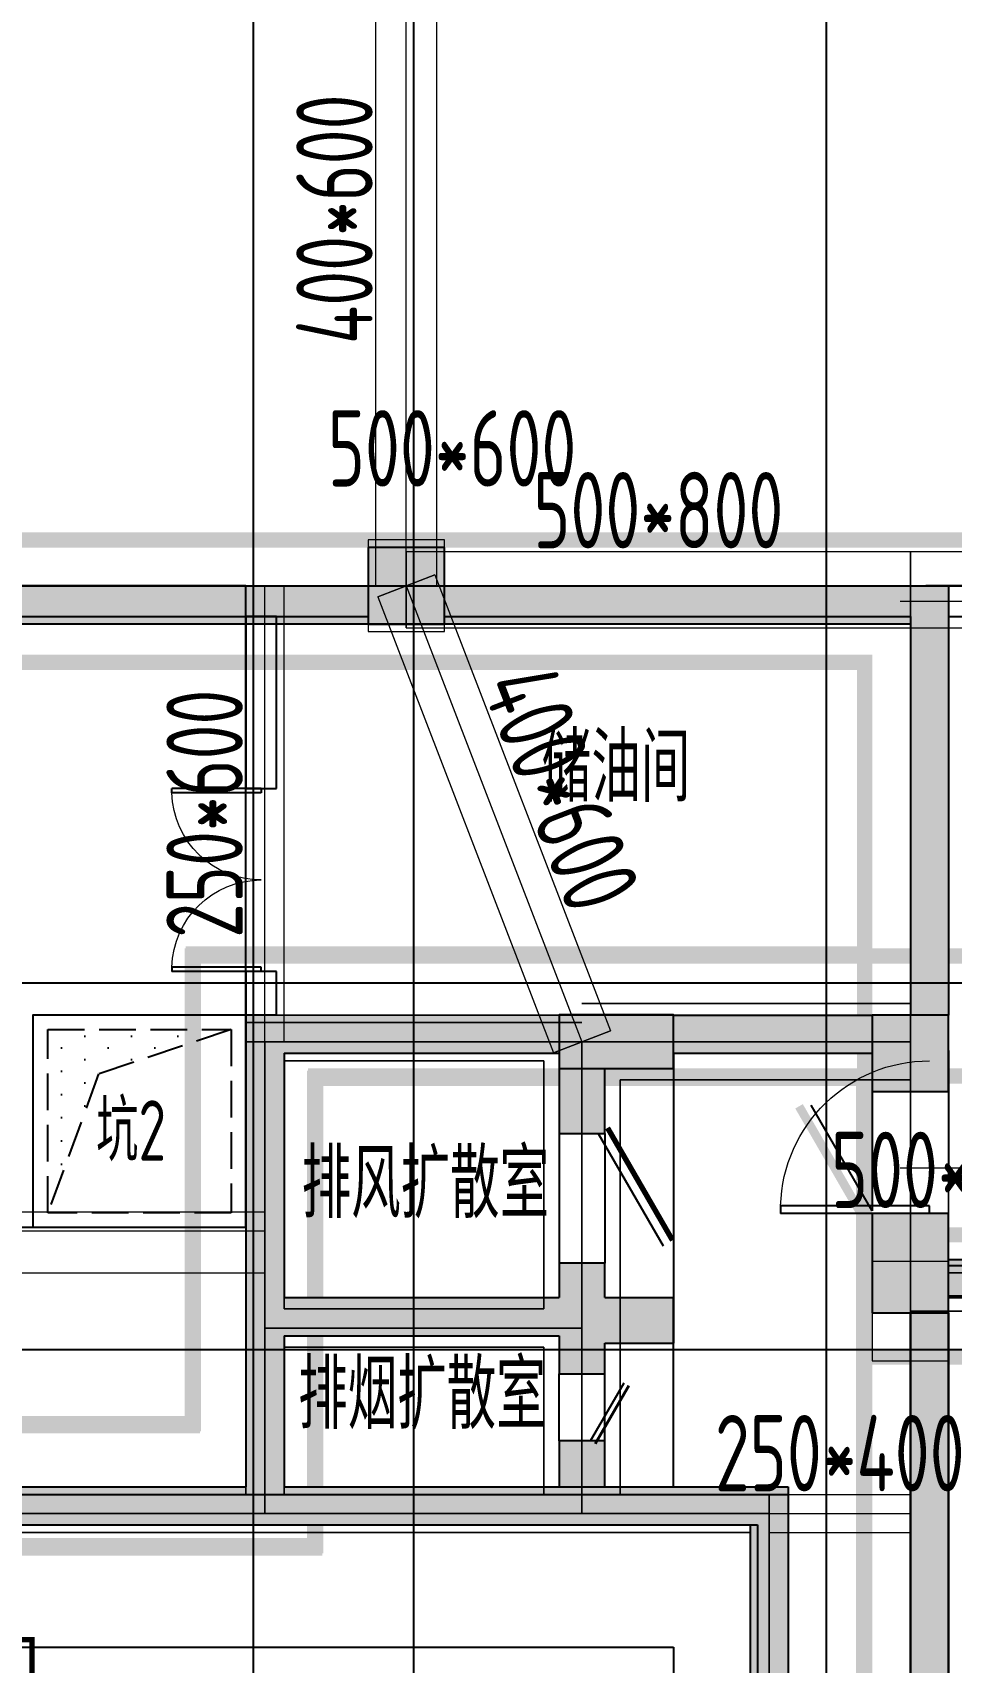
# Model space of a CAD drawing. Extents: x 369444 to 684549, y -549309 to 575337.
# Drawn here: x 504279 to 510292, y 399707 to 410380 of the extents above; entities that cross this region are included whole.
import ezdxf

# ---------------------------------------------------------------- set-up
doc = ezdxf.new("R2010")
doc.units = 0
doc.header["$LTSCALE"] = 1000
doc.header["$MEASUREMENT"] = 0
for name, pattern in [('__DASH', [0.35, 0.25, -0.1]), ('DASH', [0.35, 0.25, -0.1]), ('DOTE', [2.42, 2, -0.2, 0.02, -0.2])]:
    doc.linetypes.add(name, pattern=pattern)
for name, color, linetype, lineweight, true_color in [('-1-0-1', 7, 'Continuous', 0, 0xc0c0c0), ('-1-1-2', 7, 'Continuous', 0, 0xc0c0c0), ('-2-0-1', 1, 'Continuous', 0, 0xff0000), ('-2-1-2', 9, 'Continuous', 0, 0x808080), ('1-6-1', 7, 'Continuous', 0, 0x55ff55), ('1-6-2', 7, 'Continuous', 0, 0x55ff55), ('11-6-1', 2, 'Continuous', 0, 0xffff00), ('11-6-2', 2, 'Continuous', 0, 0xffff00), ('11-6-5', 2, 'Continuous', 0, 0xffff00), ('12-6-1', 4, 'Continuous', 0, 0x00ffff), ('12-6-2', 4, 'Continuous', 0, 0x00ffff), ('12-6-5', 4, 'Continuous', 0, 0x00ffff)]:
    doc.layers.add(name, color=color, linetype=linetype, lineweight=lineweight, true_color=true_color)
for name, color, linetype in [('A-WALL-HATCH', 8, 'Continuous'), ('AIRD-PLUM', 122, 'Continuous'), ('COLUMN', 9, 'Continuous'), ('DOTE', 1, 'Continuous'), ('PUB_HATCH', 8, 'Continuous'), ('WALL', 9, 'Continuous'), ('WINDOW', 4, 'Continuous'), ('作业图', 7, 'Continuous'), ('文字', 2, 'Continuous'), ('防火分区线', 7, 'Continuous')]:
    doc.layers.add(name, color=color, linetype=linetype)
doc.layers.add('DOTE2', color=122, linetype='DOTE', lineweight=9)
doc.layers.add('S_ConcWall', color=3, linetype='Continuous', lineweight=35)
doc.styles.add('_TCH_DIM', font='SIMPLEX', dxfattribs={"bigfont": 'GBCBIG'})
doc.styles.add('yjkcad', font='yjkeng.shx', dxfattribs={"width": 0.7, "height": 250, "bigfont": 'yjkchn.shx'})
doc.styles.add('说明', font='TSSDENG', dxfattribs={"width": 0.7, "bigfont": 'HZTXT'})

# ---------------------------------------------------------------- blocks, each defined once
blk = doc.blocks.new('$DorLib2D$00000001')
for p, q in [((0.45, 0.975), (0.5, 0.975)), ((0.45, 0), (0.45, 0.975)), ((0.5, 0), (0.5, 0.975)), ((0.5, 0), (0.45, 0))]:
    blk.add_line(p, q)
at = {"lineweight": 13}
blk.add_arc((0.475, 0), 0.975, 91.4693, 180, dxfattribs=at)
blk = doc.blocks.new('_FZH')
blk.add_lwpolyline([(-0.5, -0.5), (0.5, -0.5), (0.5, 0.5), (-0.5, 0.5)], close=True)
at = {"layer": 'PUB_HATCH'}
blk.add_solid([(-0.5, -0.5), (0.5, -0.5), (-0.5, 0.5), (0.5, 0.5)], dxfattribs=at)
blk = doc.blocks.new('$DorLib2D$00000002')
for p, q in [((-0.5, 0), (-0.5, 0.4875)), ((-0.475, 0.4875), (-0.5, 0.4875)), ((-0.475, 0), (-0.475, 0.4875)), ((0.475, 0), (0.475, 0.4875)), ((0.475, 0.4875), (0.5, 0.4875)), ((0.5, 0), (0.5, 0.4875)), ((-0.5, 0), (-0.475, 0)), ((0.5, 0), (0.475, 0))]:
    blk.add_line(p, q)
at = {"lineweight": 13}
for centre, start, end in [((-0.4875, 0), 0, 88.53072), ((0.4875, 0), 91.46928, 180)]:
    blk.add_arc(centre, 0.4875, start, end, dxfattribs=at)
blk = doc.blocks.new('$DorLib2D$00000192')
at = {"color": 0}
blk.add_line((-0.5, 0.125), (0.366, 0.625), dxfattribs=at)
at = {"color": 0, "const_width": 0.0417}
blk.add_lwpolyline([(-0.542, 0.197), (0.324, 0.697)], dxfattribs=at)
blk = doc.blocks.new('JSK1000')
at = {"layer": 'AIRD-PLUM'}
h = blk.add_hatch(dxfattribs=at)
h.set_pattern_fill('DOTS', color=8, scale=80, style=0)
h.set_pattern_definition([(0, (-20, -20), (63.5, 127), [0, -127])])
h.paths.add_polyline_path([(80, 1080), (80, 80), (321, 803.3), (1080, 1080)])
at = {"layer": 'AIRD-PLUM', "ltscale": 0.25}
blk.add_lwpolyline([(0, 0), (1160, 0), (1160, 1160), (0, 1160)], close=True, dxfattribs=at)
at = {"layer": 'AIRD-PLUM', "color": 8, "linetype": 'DASH', "ltscale": 0.8}
blk.add_lwpolyline([(80, 80), (1080, 80), (1080, 1080), (80, 1080)], close=True, dxfattribs=at)
blk.add_lwpolyline([(80, 80), (321, 803.3), (1080, 1080)], dxfattribs=at)
blk = doc.blocks.new('A$C344F088D')
at = {"layer": 'S_ConcWall', "color": 0, "lineweight": 35, "ltscale": 1, "const_width": 35}
blk.add_lwpolyline([(5000, 0), (5000, -1700), (5250, -1700), (5250, -50), (5900, -50), (5900, 200), (5250, 200), (5250, 3050), (5250, 3050), (5250, 3050), (5250, 3050), (-3550, 3050), (-3550, 200), (-3601, 200), (-3601, 0), (-3601, -50), (-2950, -50), (-2950, -1700), (-2700, -1700), (-2700, 200), (-3300, 200), (-3300, 2800)], dxfattribs=at)

msp = doc.modelspace()

# ---------------------------------------------------------------- hatches: boundary and pattern name
at = {"layer": 'A-WALL-HATCH'}
for points in [[(506974.7, 406506.8), (506974.7, 407006.8), (506474.7, 407006.8), (506474.7, 406506.8)], [(508474.6, 403596.5), (508474.6, 403946.4), (507724.6, 403946.4), (507724.6, 403596.5)], [(510274.6, 403446.4), (510274.6, 403946.4), (509774.6, 403946.4), (509774.6, 403446.4)], [(510274.6, 401996), (510274.6, 402646.4), (509774.6, 402646.4), (509774.6, 401996)]]:
    msp.add_hatch(color=256, dxfattribs=at).paths.add_polyline_path(points)
at = {"layer": 'PUB_HATCH'}
for points in [[(497124.6, 406590.7), (497274.6, 406507), (510024.6, 406507), (510274.6, 406757), (497124.6, 406757)], [(510024.6, 403946.4), (510274.6, 403946.4), (510274.6, 406757), (510024.6, 406507)], [(505924.6, 403696.5), (505674.6, 403946.5), (505674.6, 401946.5), (505874.6, 401966.5), (505924.6, 402096.5)], [(507724.6, 403696.4), (507724.6, 403946.4), (505674.6, 403946.5), (505924.6, 403696.5)], [(509774.6, 403696.4), (509774.6, 403946.4), (508474.6, 403946.4), (508474.6, 403696.4)], [(508024.6, 403596.5), (507724.6, 403596.5), (507724.6, 403171.5), (508024.6, 403171.5)], [(508024.6, 402096.5), (508024.6, 402321.5), (507724.6, 402321.5), (507724.6, 402096.5), (507874.6, 401959)], [(510274.6, 402346), (510274.6, 402096), (514524.6, 402096), (514274.6, 402346)], [(505874.6, 401966.5), (505924.6, 401846.5), (507724.6, 401846.5), (507874.6, 401959), (507724.6, 402096.5), (505924.6, 402096.5)], [(507874.6, 401959), (508024.6, 401796.5), (508474.6, 401796.5), (508474.6, 402096.5), (508024.6, 402096.5)], [(505874.6, 401966.5), (505674.6, 401946.5), (505674.6, 400857), (505824.6, 400807), (505924.6, 400857), (505924.6, 401846.5)], [(507724.6, 401846.5), (507724.6, 401597), (508024.6, 401597), (508024.6, 401796.5), (507874.6, 401959)], [(510274.6, 401996), (510024.6, 401996), (510024.6, 397807), (510274.6, 398057)], [(508024.6, 400857), (508024.6, 401157), (507724.6, 401157), (507724.6, 400857)], [(499924.6, 400856.9), (500174.6, 400606.9), (505924.6, 400607), (505824.6, 400807), (505674.6, 400857)], [(505824.6, 400807), (505924.6, 400607), (508974.6, 400607), (509224.6, 400857), (505924.6, 400857)], [(509224.6, 400857), (508974.6, 400607), (508974.6, 396757), (509224.6, 397007)]]:
    msp.add_hatch(color=256, dxfattribs=at).paths.add_polyline_path(points)

# ---------------------------------------------------------------- linework, layer by layer
at = {"layer": '-1-0-1', "color": 0}
for p in [(505799.4, 406757.1, -3600), (506724.3, 406757.1, -3600), (510024.4, 406757.1, -3600), (505799.4, 403771.4, -3600), (507874.4, 403771.4, -3600), (510024.4, 403771.4, -3600), (505799.4, 402532, -3600), (510024.4, 402007.1, -3600), (505799.4, 401896.4, -3600), (507874.4, 401896.4, -3600), (505799.4, 400682, -3600), (507874.4, 400682, -3600), (509099.4, 400682, -3600), (510024.4, 400682, -3600)]:
    msp.add_point(p, dxfattribs=at)
at = {"layer": '-1-1-2', "color": 0}
for p, q in [((505799.4, 406757.1, -3600), (505799.4, 406757.1)), ((506724.3, 406757.1, -3600), (506724.3, 406757.1)), ((510024.4, 406757.1, -3600), (510024.4, 406757.1)), ((505799.4, 403771.4, -3600), (505799.4, 403771.4)), ((507874.4, 403771.4, -3600), (507874.4, 403771.4)), ((510024.4, 403771.4, -3600), (510024.4, 403771.4)), ((505799.4, 402532, -3600), (505799.4, 402532)), ((510024.4, 402007.1, -3600), (510024.4, 402007.1)), ((505799.4, 401896.4, -3600), (505799.4, 401896.4)), ((507874.4, 401896.4, -3600), (507874.4, 401896.4)), ((505799.4, 400682, -3600), (505799.4, 400682)), ((507874.4, 400682, -3600), (507874.4, 400682)), ((509099.4, 400682, -3600), (509099.4, 400682)), ((510024.4, 400682, -3600), (510024.4, 400682))]:
    msp.add_line(p, q, dxfattribs=at)
at = {"layer": '-2-0-1', "color": 0}
for p, q in [((506724.3, 406757.1, -3600), (506724.3, 411557.1, -3600)), ((498574.3, 406757.1, -3600), (505799.4, 406757.1, -3600)), ((505799.4, 403771.4, -3600), (505799.4, 406757.1, -3600)), ((505799.4, 406757.1, -3600), (506724.3, 406757.1, -3600)), ((506724.3, 406757.1, -3600), (507874.4, 403771.4, -3600)), ((506724.3, 406757.1, -3600), (510024.4, 406757.1, -3600)), ((510024.4, 403771.4, -3600), (510024.4, 406757.1, -3600)), ((510024.4, 406757.1, -3600), (514524.3, 406757.1, -3600)), ((505799.4, 402532, -3600), (505799.4, 403771.4, -3600)), ((505799.4, 403771.4, -3600), (507874.4, 403771.4, -3600)), ((507874.4, 401896.4, -3600), (507874.4, 403771.4, -3600)), ((507874.4, 403771.4, -3600), (510024.4, 403771.4, -3600)), ((510024.4, 402007.1, -3600), (510024.4, 403771.4, -3600)), ((499499.4, 402532, -3600), (505799.4, 402532, -3600)), ((505799.4, 401896.4, -3600), (505799.4, 402532, -3600)), ((510024.4, 400682, -3600), (510024.4, 402007.1, -3600)), ((510024.4, 402007.1, -3600), (514524.3, 402007.1, -3600)), ((505799.4, 401896.4, -3600), (507874.4, 401896.4, -3600)), ((505799.4, 400682, -3600), (505799.4, 401896.4, -3600)), ((507874.4, 400682, -3600), (507874.4, 401896.4, -3600)), ((504124.3, 400682, -3600), (505799.4, 400682, -3600)), ((505799.4, 400682, -3600), (507874.4, 400682, -3600)), ((507874.4, 400682, -3600), (509099.4, 400682, -3600)), ((509099.4, 397931.9, -3600), (509099.4, 400682, -3600)), ((509099.4, 400682, -3600), (510024.4, 400682, -3600)), ((510024.4, 397931.9, -3600), (510024.4, 400682, -3600))]:
    msp.add_line(p, q, dxfattribs=at)
at = {"layer": '-2-1-2', "color": 0}
for p, q in [((506724.3, 406757.1), (506724.3, 411557.1)), ((498574.3, 406757.1), (505799.4, 406757.1)), ((505799.4, 403771.4), (505799.4, 406757.1)), ((505799.4, 406757.1), (506724.3, 406757.1)), ((506724.3, 406757.1), (507874.4, 403771.4)), ((506724.3, 406757.1), (510024.4, 406757.1)), ((510024.4, 403771.4), (510024.4, 406757.1)), ((510024.4, 406757.1), (514524.3, 406757.1)), ((505799.4, 402532), (505799.4, 403771.4)), ((505799.4, 403771.4), (507874.4, 403771.4)), ((507874.4, 401896.4), (507874.4, 403771.4)), ((507874.4, 403771.4), (510024.4, 403771.4)), ((510024.4, 402007.1), (510024.4, 403771.4)), ((499499.4, 402532), (505799.4, 402532)), ((505799.4, 401896.4), (505799.4, 402532)), ((510024.4, 400682), (510024.4, 402007.1)), ((510024.4, 402007.1), (514524.3, 402007.1)), ((505799.4, 401896.4), (507874.4, 401896.4)), ((505799.4, 400682), (505799.4, 401896.4)), ((507874.4, 400682), (507874.4, 401896.4)), ((504124.3, 400682), (505799.4, 400682)), ((505799.4, 400682), (507874.4, 400682)), ((507874.4, 400682), (509099.4, 400682)), ((509099.4, 397931.9), (509099.4, 400682)), ((509099.4, 400682), (510024.4, 400682)), ((510024.4, 397931.9), (510024.4, 400682))]:
    msp.add_line(p, q, dxfattribs=at)
at = {"layer": '1-6-1', "color": 0}
for p, q in [((505799.4, 406757.1, -8700), (498824.3, 406757.1, -8700)), ((498824.3, 406757.1, -5100), (505799.4, 406757.1, -5100)), ((505799.4, 406757.1, -8700), (505799.4, 406757.1, -5100)), ((506724.3, 406757.1, -8700), (505799.4, 406757.1, -8700)), ((505799.4, 406757.1, -5100), (506724.3, 406757.1, -5100)), ((505799.4, 406757.1, -5100), (505799.4, 406757.1, -8700)), ((506724.3, 406757.1, -5100), (506724.3, 406757.1, -8700)), ((506724.3, 406757.1, -8700), (506724.3, 406757.1, -5100)), ((510274.4, 406757.1, -8700), (506724.3, 406757.1, -8700)), ((506724.3, 406757.1, -5100), (510274.4, 406757.1, -5100)), ((510274.4, 406757.1), (510274.4, 403771.4)), ((510274.4, 406757.1, -3600), (510274.4, 406757.1)), ((510274.4, 403771.4, -3600), (510274.4, 406757.1, -3600)), ((510274.4, 406757.1, -5100), (510274.4, 406757.1, -8700)), ((505799.4, 406507.1, -5100), (498574.3, 406507.1, -5100)), ((498574.3, 406507.1, -8700), (505799.4, 406507.1, -8700)), ((505799.4, 406507.1, -5100), (505799.4, 406507.1, -8700)), ((506724.3, 406507.1, -5100), (505799.4, 406507.1, -5100)), ((505799.4, 406507.1, -8700), (506724.3, 406507.1, -8700)), ((505799.4, 406507.1, -8700), (505799.4, 406507.1, -5100)), ((506724.3, 406507.1, -8700), (506724.3, 406507.1, -5100)), ((506724.3, 406507.1, -5100), (506724.3, 406507.1, -8700)), ((510024.4, 406507.1, -5100), (506724.3, 406507.1, -5100)), ((506724.3, 406507.1, -8700), (510024.4, 406507.1, -8700)), ((510024.4, 406507.1, -3600), (510024.4, 404021.4, -3600)), ((510024.4, 406507.1), (510024.4, 406507.1, -3600)), ((510024.4, 404021.4), (510024.4, 406507.1)), ((510024.4, 406507.1, -8700), (510024.4, 406507.1, -5100)), ((507874.4, 404021.4, -3600), (507874.4, 404021.4)), ((510024.4, 404021.4, -3600), (507874.4, 404021.4, -3600)), ((507874.4, 404021.4), (510024.4, 404021.4)), ((510024.4, 404021.4), (510024.4, 404021.4, -3600)), ((510024.4, 404021.4, -3600), (510024.4, 404021.4)), ((505674.4, 403896.4, -3600), (505674.4, 402532, -3600)), ((505674.4, 403896.4), (505674.4, 403896.4, -3600)), ((505674.4, 402532), (505674.4, 403896.4)), ((505674.4, 403896.4, -3600), (505674.4, 403896.4)), ((507874.4, 403896.4, -3600), (505674.4, 403896.4, -3600)), ((505674.4, 403896.4), (507874.4, 403896.4)), ((507874.4, 403896.4), (507874.4, 403896.4, -3600)), ((510274.4, 403771.4), (510274.4, 403771.4, -3600)), ((510274.4, 403771.4), (510274.4, 402257.1)), ((510274.4, 403771.4, -3600), (510274.4, 403771.4)), ((510274.4, 402257.1, -3600), (510274.4, 403771.4, -3600)), ((505924.4, 403646.4), (505924.4, 402532)), ((505924.4, 403646.4, -3600), (505924.4, 403646.4)), ((505924.4, 402532, -3600), (505924.4, 403646.4, -3600)), ((505924.4, 403646.4), (505924.4, 403646.4, -3600)), ((507624.4, 403646.4), (505924.4, 403646.4)), ((505924.4, 403646.4, -3600), (507624.4, 403646.4, -3600)), ((507624.4, 403646.4, -3600), (507624.4, 402021.4, -3600)), ((507624.4, 403646.4), (507624.4, 403646.4, -3600)), ((507624.4, 402021.4), (507624.4, 403646.4)), ((507624.4, 403646.4, -3600), (507624.4, 403646.4)), ((508124.4, 403521.4), (508124.4, 401896.4)), ((508124.4, 403521.4, -3600), (508124.4, 403521.4)), ((508124.4, 401896.4, -3600), (508124.4, 403521.4, -3600)), ((508124.4, 403521.4), (508124.4, 403521.4, -3600)), ((510024.4, 403521.4), (508124.4, 403521.4)), ((508124.4, 403521.4, -3600), (510024.4, 403521.4, -3600)), ((510024.4, 403521.4, -3600), (510024.4, 403521.4)), ((510024.4, 403521.4, -3600), (510024.4, 402007.1, -3600)), ((510024.4, 403521.4), (510024.4, 403521.4, -3600)), ((510024.4, 402007.1), (510024.4, 403521.4)), ((505674.4, 402532, -3600), (505674.4, 402532)), ((505674.4, 402532, -3600), (505674.4, 401896.4, -3600)), ((505674.4, 402532), (505674.4, 402532, -3600)), ((505674.4, 401896.4), (505674.4, 402532)), ((505924.4, 402532), (505924.4, 402532, -3600)), ((505924.4, 402532), (505924.4, 402021.4)), ((505924.4, 402532, -3600), (505924.4, 402532)), ((505924.4, 402021.4, -3600), (505924.4, 402532, -3600)), ((510274.4, 402257.1), (510274.4, 402257.1, -3600)), ((510274.4, 402257.1, -3600), (510274.4, 402257.1)), ((514274.3, 402257.1, -3600), (510274.4, 402257.1, -3600)), ((510274.4, 402257.1), (514274.3, 402257.1)), ((505924.4, 402021.4, -3600), (505924.4, 402021.4)), ((507624.4, 402021.4, -3600), (505924.4, 402021.4, -3600)), ((505924.4, 402021.4), (507624.4, 402021.4)), ((505924.4, 402021.4), (505924.4, 402021.4, -3600)), ((507624.4, 402021.4), (507624.4, 402021.4, -3600)), ((507624.4, 402021.4, -3600), (507624.4, 402021.4)), ((510024.4, 402007.1, -3600), (510024.4, 400682, -3600)), ((510024.4, 402007.1), (510024.4, 402007.1, -3600)), ((510024.4, 400682), (510024.4, 402007.1)), ((510024.4, 402007.1, -3600), (510024.4, 402007.1)), ((510274.4, 402007.1), (510274.4, 400682)), ((510274.4, 402007.1, -3600), (510274.4, 402007.1)), ((510274.4, 400682, -3600), (510274.4, 402007.1, -3600)), ((510274.4, 402007.1), (510274.4, 402007.1, -3600)), ((514524.3, 402007.1), (510274.4, 402007.1)), ((510274.4, 402007.1, -3600), (514524.3, 402007.1, -3600)), ((505674.4, 401896.4, -3600), (505674.4, 401896.4)), ((505674.4, 401896.4, -3600), (505674.4, 400807, -3600)), ((505674.4, 401896.4), (505674.4, 401896.4, -3600)), ((505674.4, 400807), (505674.4, 401896.4)), ((508124.4, 401896.4), (508124.4, 401896.4, -3600)), ((508124.4, 401896.4), (508124.4, 400807)), ((508124.4, 401896.4, -3600), (508124.4, 401896.4)), ((508124.4, 400807, -3600), (508124.4, 401896.4, -3600)), ((505924.4, 401771.4), (505924.4, 401771.4, -3600)), ((507624.4, 401771.4), (505924.4, 401771.4)), ((505924.4, 401771.4, -3600), (507624.4, 401771.4, -3600)), ((505924.4, 401771.4), (505924.4, 400807)), ((505924.4, 401771.4, -3600), (505924.4, 401771.4)), ((505924.4, 400807, -3600), (505924.4, 401771.4, -3600)), ((507624.4, 401771.4, -3600), (507624.4, 401771.4)), ((507624.4, 401771.4, -3600), (507624.4, 400807, -3600)), ((507624.4, 401771.4), (507624.4, 401771.4, -3600)), ((507624.4, 400807), (507624.4, 401771.4)), ((505674.4, 400807, -3600), (504124.3, 400807, -3600)), ((504124.3, 400807), (505674.4, 400807)), ((505674.4, 400807, -3600), (505674.4, 400807)), ((505674.4, 400807), (505674.4, 400807, -3600)), ((505924.4, 400807), (505924.4, 400807, -3600)), ((505924.4, 400807, -3600), (505924.4, 400807)), ((507624.4, 400807, -3600), (505924.4, 400807, -3600)), ((505924.4, 400807), (507624.4, 400807)), ((507624.4, 400807, -3600), (507624.4, 400807)), ((507624.4, 400807), (507624.4, 400807, -3600)), ((508124.4, 400807), (508124.4, 400807, -3600)), ((508124.4, 400807, -3600), (508124.4, 400807)), ((509224.4, 400807, -3600), (508124.4, 400807, -3600)), ((508124.4, 400807), (509224.4, 400807)), ((509224.4, 400807), (509224.4, 397931.9)), ((509224.4, 400807, -3600), (509224.4, 400807)), ((509224.4, 397931.9, -3600), (509224.4, 400807, -3600)), ((509224.4, 400807), (509224.4, 400807, -3600)), ((510024.4, 400682, -3600), (510024.4, 397806.9, -3600)), ((510024.4, 400682), (510024.4, 400682, -3600)), ((510024.4, 397806.9), (510024.4, 400682)), ((510024.4, 400682, -3600), (510024.4, 400682)), ((510274.4, 400682), (510274.4, 398056.9)), ((510274.4, 400682, -3600), (510274.4, 400682)), ((510274.4, 398056.9, -3600), (510274.4, 400682, -3600)), ((510274.4, 400682), (510274.4, 400682, -3600)), ((505799.4, 400557), (504124.3, 400557)), ((504124.3, 400557, -3600), (505799.4, 400557, -3600)), ((505799.4, 400557), (505799.4, 400557, -3600)), ((507874.4, 400557), (505799.4, 400557)), ((505799.4, 400557, -3600), (507874.4, 400557, -3600)), ((505799.4, 400557, -3600), (505799.4, 400557)), ((507874.4, 400557), (507874.4, 400557, -3600)), ((508974.4, 400557), (507874.4, 400557)), ((507874.4, 400557, -3600), (508974.4, 400557, -3600)), ((507874.4, 400557, -3600), (507874.4, 400557)), ((508974.4, 400557, -3600), (508974.4, 397931.9, -3600)), ((508974.4, 400557), (508974.4, 400557, -3600)), ((508974.4, 397931.9), (508974.4, 400557)), ((508974.4, 400557, -3600), (508974.4, 400557))]:
    msp.add_line(p, q, dxfattribs=at)
at = {"layer": '1-6-2', "color": 0}
for p, q in [((505799.4, 406757.1, -5100), (498574.3, 406757.1, -5100)), ((498574.3, 406757.1, -8700), (505799.4, 406757.1, -8700)), ((505799.4, 406757.1, -5100), (505799.4, 406757.1, -8700)), ((506724.3, 406757.1, -5100), (505799.4, 406757.1, -5100)), ((505799.4, 406757.1, -8700), (506724.3, 406757.1, -8700)), ((505799.4, 406757.1, -8700), (505799.4, 406757.1, -5100)), ((506724.3, 406757.1, -8700), (506724.3, 406757.1, -5100)), ((506724.3, 406757.1, -5100), (506724.3, 406757.1, -8700)), ((510024.4, 406757.1, -5100), (506724.3, 406757.1, -5100)), ((506724.3, 406757.1, -8700), (510024.4, 406757.1, -8700)), ((510024.4, 406757.1), (510024.4, 403771.4)), ((510024.4, 406757.1, -3600), (510024.4, 406757.1)), ((510024.4, 403771.4, -3600), (510024.4, 406757.1, -3600)), ((510024.4, 406757.1, -8700), (510024.4, 406757.1, -5100)), ((505799.4, 403771.4), (505799.4, 402532)), ((505799.4, 403771.4, -3600), (505799.4, 403771.4)), ((505799.4, 402532, -3600), (505799.4, 403771.4, -3600)), ((505799.4, 403771.4), (505799.4, 403771.4, -3600)), ((507874.4, 403771.4), (505799.4, 403771.4)), ((505799.4, 403771.4, -3600), (507874.4, 403771.4, -3600)), ((507874.4, 403771.4), (507874.4, 401896.4)), ((507874.4, 403771.4, -3600), (507874.4, 403771.4)), ((507874.4, 401896.4, -3600), (507874.4, 403771.4, -3600)), ((507874.4, 403771.4, -3600), (507874.4, 403771.4)), ((507874.4, 403771.4), (507874.4, 403771.4, -3600)), ((510024.4, 403771.4), (507874.4, 403771.4)), ((507874.4, 403771.4, -3600), (510024.4, 403771.4, -3600)), ((510024.4, 403771.4, -3600), (510024.4, 403771.4)), ((510024.4, 403771.4), (510024.4, 403771.4, -3600)), ((510024.4, 403771.4), (510024.4, 402007.1)), ((510024.4, 403771.4, -3600), (510024.4, 403771.4)), ((510024.4, 402007.1, -3600), (510024.4, 403771.4, -3600)), ((505799.4, 402532), (505799.4, 402532, -3600)), ((505799.4, 402532), (505799.4, 401896.4)), ((505799.4, 402532, -3600), (505799.4, 402532)), ((505799.4, 401896.4, -3600), (505799.4, 402532, -3600)), ((510024.4, 402007.1), (510024.4, 400682)), ((510024.4, 402007.1, -3600), (510024.4, 402007.1)), ((510024.4, 400682, -3600), (510024.4, 402007.1, -3600)), ((510024.4, 402007.1), (510024.4, 402007.1, -3600)), ((510024.4, 402007.1), (510024.4, 402007.1, -3600)), ((514524.3, 402007.1), (510024.4, 402007.1)), ((510024.4, 402007.1, -3600), (514524.3, 402007.1, -3600)), ((505799.4, 401896.4), (505799.4, 401896.4, -3600)), ((507874.4, 401896.4), (505799.4, 401896.4)), ((505799.4, 401896.4, -3600), (507874.4, 401896.4, -3600)), ((505799.4, 401896.4), (505799.4, 401896.4, -3600)), ((505799.4, 401896.4), (505799.4, 400682)), ((505799.4, 401896.4, -3600), (505799.4, 401896.4)), ((505799.4, 400682, -3600), (505799.4, 401896.4, -3600)), ((507874.4, 401896.4, -3600), (507874.4, 401896.4)), ((507874.4, 401896.4), (507874.4, 401896.4, -3600)), ((507874.4, 401896.4), (507874.4, 400682)), ((507874.4, 401896.4, -3600), (507874.4, 401896.4)), ((507874.4, 400682, -3600), (507874.4, 401896.4, -3600)), ((505799.4, 400682), (504124.3, 400682)), ((504124.3, 400682, -3600), (505799.4, 400682, -3600)), ((505799.4, 400682), (505799.4, 400682, -3600)), ((505799.4, 400682), (505799.4, 400682, -3600)), ((507874.4, 400682), (505799.4, 400682)), ((505799.4, 400682, -3600), (507874.4, 400682, -3600)), ((505799.4, 400682, -3600), (505799.4, 400682)), ((507874.4, 400682), (507874.4, 400682, -3600)), ((507874.4, 400682), (507874.4, 400682, -3600)), ((509099.4, 400682), (507874.4, 400682)), ((507874.4, 400682, -3600), (509099.4, 400682, -3600)), ((507874.4, 400682, -3600), (507874.4, 400682)), ((509099.4, 400682), (509099.4, 397931.9)), ((509099.4, 400682, -3600), (509099.4, 400682)), ((509099.4, 397931.9, -3600), (509099.4, 400682, -3600)), ((509099.4, 400682, -3600), (509099.4, 400682)), ((510024.4, 400682), (510024.4, 397931.9)), ((510024.4, 400682, -3600), (510024.4, 400682)), ((510024.4, 397931.9, -3600), (510024.4, 400682, -3600)), ((510024.4, 400682), (510024.4, 400682, -3600))]:
    msp.add_line(p, q, dxfattribs=at)
at = {"layer": '11-6-1', "color": 0}
for p, q in [((506474.3, 407057.1), (506474.3, 406457.1)), ((506974.3, 407057.1), (506474.3, 407057.1)), ((506474.3, 407057.1, -3600), (506474.3, 406457.1, -3600)), ((506974.3, 407057.1, -3600), (506474.3, 407057.1, -3600)), ((506474.3, 407057.1, -3600), (506474.3, 407057.1)), ((506974.3, 406457.1), (506974.3, 407057.1)), ((506974.3, 406457.1, -3600), (506974.3, 407057.1, -3600)), ((506974.3, 407057.1, -3600), (506974.3, 407057.1)), ((506474.3, 406457.1), (506974.3, 406457.1)), ((506474.3, 406457.1, -3600), (506974.3, 406457.1, -3600)), ((506474.3, 406457.1, -3600), (506474.3, 406457.1)), ((506974.3, 406457.1, -3600), (506974.3, 406457.1)), ((509774.4, 402332.1), (509774.4, 401682.1)), ((510274.4, 402332.1), (509774.4, 402332.1)), ((509774.4, 402332.1, -3600), (509774.4, 401682.1, -3600)), ((510274.4, 402332.1, -3600), (509774.4, 402332.1, -3600)), ((509774.4, 402332.1, -3600), (509774.4, 402332.1)), ((510274.4, 401682.1), (510274.4, 402332.1)), ((510274.4, 401682.1, -3600), (510274.4, 402332.1, -3600)), ((510274.4, 402332.1, -3600), (510274.4, 402332.1)), ((509774.4, 401682.1), (510274.4, 401682.1)), ((509774.4, 401682.1, -3600), (510274.4, 401682.1, -3600)), ((509774.4, 401682.1, -3600), (509774.4, 401682.1)), ((510274.4, 401682.1, -3600), (510274.4, 401682.1))]:
    msp.add_line(p, q, dxfattribs=at)
at = {"layer": '11-6-2', "color": 0}
for p, q in [((506724.3, 406757.1, -3600), (506724.3, 406757.1)), ((510024.4, 402007.1, -3600), (510024.4, 402007.1))]:
    msp.add_line(p, q, dxfattribs=at)
at = {"layer": '12-6-1', "color": 0}
for p, q in [((506524.3, 406757.1, -5100), (506524.3, 411557.1, -5100)), ((506524.3, 406757.1, -5700), (506524.3, 411557.1, -5700)), ((506924.3, 406757.1, -5100), (506924.3, 411557.1, -5100)), ((506924.3, 406757.1, -5700), (506924.3, 411557.1, -5700)), ((506724.3, 406982.1), (506724.3, 406482.1)), ((506724.3, 406982.1, -800), (506724.3, 406982.1)), ((506724.3, 406482.1, -800), (506724.3, 406982.1, -800)), ((506724.3, 406982.1), (510024.4, 406982.1)), ((506724.3, 406982.1, -800), (510024.4, 406982.1, -800)), ((510024.4, 406982.1), (510024.4, 406482.1)), ((510024.4, 406982.1, -800), (510024.4, 406982.1)), ((510024.4, 406482.1, -800), (510024.4, 406982.1, -800)), ((510024.4, 406982.1), (510024.4, 406482.1)), ((510024.4, 406982.1, -800), (510024.4, 406982.1)), ((510024.4, 406482.1, -800), (510024.4, 406982.1, -800)), ((510024.4, 406982.1), (514524.3, 406982.1)), ((510024.4, 406982.1, -800), (514524.3, 406982.1, -800)), ((505674.4, 406757.1), (505924.4, 406757.1)), ((505674.4, 406757.1, -600), (505674.4, 406757.1)), ((505924.4, 406757.1, -600), (505674.4, 406757.1, -600)), ((505674.4, 403771.4), (505674.4, 406757.1)), ((505674.4, 403771.4, -600), (505674.4, 406757.1, -600)), ((505924.4, 406757.1), (505924.4, 406757.1, -600)), ((505924.4, 403771.4), (505924.4, 406757.1)), ((505924.4, 403771.4, -600), (505924.4, 406757.1, -600)), ((506524.3, 406757.1, -5100), (506924.3, 406757.1, -5100)), ((506524.3, 406757.1, -5700), (506524.3, 406757.1, -5100)), ((506924.3, 406757.1, -5700), (506524.3, 406757.1, -5700)), ((506911, 406828.9), (506537.7, 406685.2)), ((506537.7, 406685.2, -600), (506911, 406828.9, -600)), ((506911, 406828.9, -600), (506911, 406828.9)), ((506911, 406828.9), (508061, 403843.3)), ((506911, 406828.9, -600), (508061, 403843.3, -600)), ((506924.3, 406757.1, -5100), (506924.3, 406757.1, -5700)), ((506537.7, 406685.2), (506537.7, 406685.2, -600)), ((506537.7, 406685.2), (507687.7, 403699.5)), ((506537.7, 406685.2, -600), (507687.7, 403699.5, -600)), ((506724.3, 406482.1), (506724.3, 406482.1, -800)), ((506724.3, 406482.1), (510024.4, 406482.1)), ((506724.3, 406482.1, -800), (510024.4, 406482.1, -800)), ((510024.4, 406482.1), (510024.4, 406482.1, -800)), ((510024.4, 406482.1), (510024.4, 406482.1, -800)), ((510024.4, 406482.1), (514524.3, 406482.1)), ((510024.4, 406482.1, -800), (514524.3, 406482.1, -800)), ((505674.4, 403771.4), (505924.4, 403771.4)), ((505674.4, 403771.4, -600), (505674.4, 403771.4)), ((505924.4, 403771.4, -600), (505674.4, 403771.4, -600)), ((505924.4, 403771.4), (505924.4, 403771.4, -600)), ((508061, 403843.3), (507687.7, 403699.5)), ((507687.7, 403699.5, -600), (508061, 403843.3, -600)), ((508061, 403843.3, -600), (508061, 403843.3)), ((507687.7, 403699.5), (507687.7, 403699.5, -600)), ((499499.4, 402657), (505799.4, 402657)), ((499499.4, 402657, -600), (505799.4, 402657, -600)), ((505799.4, 402657), (505799.4, 402257)), ((505799.4, 402657, -600), (505799.4, 402657)), ((505799.4, 402257, -600), (505799.4, 402657, -600)), ((499499.4, 402257), (505799.4, 402257)), ((499499.4, 402257, -600), (505799.4, 402257, -600)), ((505799.4, 402257), (505799.4, 402257, -600)), ((509099.4, 400807), (509099.4, 400557)), ((509099.4, 400807, -400), (509099.4, 400807)), ((509099.4, 400557, -400), (509099.4, 400807, -400)), ((509099.4, 400807), (510024.4, 400807)), ((509099.4, 400807, -400), (510024.4, 400807, -400)), ((510024.4, 400807), (510024.4, 400557)), ((510024.4, 400807, -400), (510024.4, 400807)), ((510024.4, 400557, -400), (510024.4, 400807, -400)), ((509099.4, 400557), (509099.4, 400557, -400)), ((509099.4, 400557), (510024.4, 400557)), ((509099.4, 400557, -400), (510024.4, 400557, -400)), ((510024.4, 400557), (510024.4, 400557, -400))]:
    msp.add_line(p, q, dxfattribs=at)
at = {"layer": '12-6-2', "color": 0}
for p, q in [((506724.3, 406757.1, -5100), (506724.3, 411557.1, -5100)), ((505799.4, 403771.4), (505799.4, 406757.1)), ((506724.3, 406757.1), (507874.4, 403771.4)), ((506724.3, 406757.1), (510024.4, 406757.1)), ((510024.4, 406757.1), (514524.3, 406757.1)), ((499499.4, 402532), (505799.4, 402532)), ((509099.4, 400682), (510024.4, 400682))]:
    msp.add_line(p, q, dxfattribs=at)
at = {"layer": 'COLUMN', "color": 8}
for p, q in [((506974.7, 407006.8), (506474.7, 407006.8)), ((506474.7, 407006.8), (506474.7, 406506.8)), ((506974.7, 406506.8), (506974.7, 407006.8)), ((506474.7, 406506.8), (506974.7, 406506.8)), ((508474.6, 403946.4), (507724.6, 403946.4)), ((507724.6, 403946.4), (507724.6, 403596.5)), ((508474.6, 403596.5), (508474.6, 403946.4)), ((510274.6, 403946.4), (509774.6, 403946.4)), ((509774.6, 403946.4), (509774.6, 403446.4)), ((510274.6, 403446.4), (510274.6, 403946.4)), ((507724.6, 403596.5), (508474.6, 403596.5)), ((509774.6, 403446.4), (510274.6, 403446.4)), ((510274.6, 402646.4), (509774.6, 402646.4)), ((509774.6, 402646.4), (509774.6, 401996)), ((510274.6, 401996), (510274.6, 402646.4)), ((509774.6, 401996), (510274.6, 401996))]:
    msp.add_line(p, q, dxfattribs=at)
at = {"layer": 'DOTE', "color": 8}
for p, q in [((505724.5, 59364.2), (505724.5, 476704.8)), ((506774.5, 59364.2), (506774.5, 476704.8)), ((509474.5, 261807), (509474.5, 476704.8))]:
    msp.add_line(p, q, dxfattribs=at)
at = {"layer": 'DOTE', "color": 8, "lineweight": -2}
for p, q in [((377844.4, 406757), (624570.9, 406757)), ((377844.4, 404157), (624570.9, 404157)), ((377844.4, 401757), (624570.9, 401757))]:
    msp.add_line(p, q, dxfattribs=at)
at = {"layer": 'DOTE2', "linetype": 'DOTE', "ltscale": 0.5}
for points in [[(509956.2, 406657), (515587.3, 406657)], [(509956.2, 402946), (515587.3, 402946)]]:
    msp.add_lwpolyline(points, dxfattribs=at)
at = {"layer": 'WALL'}
for p, q in [((497124.6, 406757), (510274.6, 406757)), ((498824.7, 406757), (506474.7, 406757)), ((506974.7, 406757), (510124.5, 406757)), ((512974.5, 406757), (510124.5, 406757)), ((510274.6, 406757), (511774.6, 406757)), ((510274.6, 406757), (510274.6, 403946.4)), ((498824.7, 406557), (506474.7, 406557)), ((505674.6, 406557), (505674.6, 405430.5)), ((505874.6, 406557), (505674.6, 406557)), ((505874.6, 405430.5), (505874.6, 406557)), ((506974.7, 406557), (510024.5, 406557)), ((510024.5, 406557), (510024.5, 403946.4)), ((510274.5, 406557), (510274.5, 403946.4)), ((510274.5, 406557), (512974.5, 406557)), ((510274.6, 406557), (511574.6, 406557)), ((497274.6, 406507), (510024.6, 406507)), ((510024.6, 406507), (510024.6, 403946.4)), ((505674.6, 405430.5), (505874.6, 405430.5)), ((505874.6, 404230.5), (505674.6, 404230.5)), ((505674.6, 404230.5), (505674.6, 403946.5)), ((505874.6, 403946.5), (505874.6, 404230.5)), ((505674.6, 403946.5), (505874.6, 403946.5)), ((505674.6, 403946.5), (505674.6, 401946.5)), ((505674.6, 403946.5), (507724.6, 403946.4)), ((508474.6, 403946.4), (509774.6, 403946.4)), ((505924.6, 403696.5), (505924.6, 402096.5)), ((505924.6, 403696.5), (507724.6, 403696.4)), ((508474.6, 403696.4), (509774.6, 403696.4)), ((507724.6, 403596.5), (507724.6, 403171.5)), ((508024.6, 403171.5), (508024.6, 403596.5)), ((507724.6, 403171.5), (508024.6, 403171.5)), ((508024.6, 402321.5), (507724.6, 402321.5)), ((507724.6, 402321.5), (507724.6, 402096.5)), ((508024.6, 402096.5), (508024.6, 402321.5)), ((510274.6, 402346), (514274.6, 402346)), ((510274.6, 402307), (514274.5, 402307)), ((510274.6, 402257, -11.7), (510274.6, 402257, -11.7)), ((510274.6, 402194.5, -11.7), (510274.6, 402194.5, -11.7)), ((505924.6, 402096.5), (507724.6, 402096.5)), ((508024.6, 402096.5), (508474.6, 402096.5)), ((508474.6, 402096.5), (508474.6, 401796.5)), ((510274.6, 402132, -11.7), (510274.6, 402132, -11.7)), ((510274.6, 402107), (514274.5, 402107)), ((510274.6, 402096), (514524.6, 402096)), ((505674.6, 401946.5), (505674.6, 400857)), ((510024.5, 401996), (510024.5, 399507)), ((510024.6, 397807), (510024.6, 401996)), ((510274.5, 401996), (510274.5, 399607)), ((510274.6, 398057), (510274.6, 401996)), ((505924.6, 401846.5), (507724.6, 401846.5)), ((505924.6, 401846.5), (505924.6, 400857)), ((507724.6, 401846.5), (507724.6, 401597)), ((508024.6, 401597), (508024.6, 401796.5)), ((508024.6, 401796.5), (508474.6, 401796.5)), ((507724.6, 401597), (508024.6, 401597)), ((508024.6, 401157), (507724.6, 401157)), ((507724.6, 401157), (507724.6, 400857)), ((508024.6, 400857), (508024.6, 401157)), ((499924.6, 400856.9), (505674.6, 400857)), ((499974.5, 400807), (509224.4, 400807)), ((505924.6, 400857), (509224.6, 400857)), ((507724.6, 400857), (508024.6, 400857)), ((509224.4, 400807), (509224.4, 396807)), ((509224.6, 400857), (509224.6, 397007)), ((500174.5, 400607), (509024.4, 400607)), ((500174.6, 400606.9), (505924.6, 400607)), ((505924.6, 400607), (508974.6, 400607)), ((508974.6, 400607), (508974.6, 396757)), ((509024.4, 400607), (509024.4, 397007)), ((504124.5, 399807), (508474.4, 399807)), ((508474.4, 399807), (508474.4, 397007))]:
    msp.add_line(p, q, dxfattribs=at)
at = {"layer": 'WINDOW'}
for p, q in [((508474.6, 403696.5, 0), (508474.6, 402096.5, 0)), ((510274.6, 403713), (510274.6, 402886.4, 96.4)), ((509774.6, 403463.4, 96.4), (509774.6, 402663.4, 96.4)), ((508474.6, 400857, 0), (508474.6, 402096.5, 0))]:
    msp.add_line(p, q, dxfattribs=at)
at = {"layer": 'WINDOW', "extrusion": (0, 0, -1)}
msp.add_line((509774.6, 402663.4, 96.4), (509374.6, 403356.3, 96.4), dxfattribs=at)
at = {"layer": 'WINDOW', "color": 0}
for p, q in [((507724.6, 403171.5, 2.3), (507724.6, 402321.5, 2.3)), ((508024.6, 403171.5, 2.3), (508024.6, 402321.5, 2.3)), ((507724.6, 401157, 2.3), (507724.6, 401597, 2.3)), ((508024.6, 401157, 2.3), (508024.6, 401597, 2.3))]:
    msp.add_line(p, q, dxfattribs=at)
at = {"layer": 'WINDOW', "color": 1}
msp.add_lwpolyline([(499724.6, 402557), (505674.6, 402557), (505674.6, 406757), (499724.6, 406757)], close=True, dxfattribs=at)
at = {"layer": 'WINDOW', "extrusion": (0, 0, -1), "const_width": 57.1, "elevation": -96.4}
msp.add_lwpolyline([(-509695.4, 402655.7), (-509295.4, 403348.5)], dxfattribs=at)
at = {"layer": '防火分区线', "color": 2, "linetype": 'DASH', "ltscale": 8, "const_width": 100}
for points in [[(498274.5, 451107), (498274.5, 406256.7), (509724.5, 406256.7), (509724.5, 401706.8), (514774.5, 401706.8), (514774.5, 406256.7), (538424.6, 406257), (538414.6, 449806.7)], [(499074.5, 450307), (499074.5, 407056.7), (510524.5, 407056.7), (510524.5, 402506.8), (513974.5, 402506.8), (513974.5, 407056.7), (537624.4, 407057), (537614.5, 450606.7)]]:
    msp.add_lwpolyline(points, dxfattribs=at)
at = {"layer": '防火分区线', "color": 5, "linetype": 'DASH', "ltscale": 8, "const_width": 100}
for points in [[(491724.5, 400457), (495074.5, 400457), (495074.5, 402321.1), (496814.6, 402321.1), (496814.6, 400471), (506130.6, 400471), (506131, 403546.4), (510525.1, 403546.4), (510524.4, 407056.7), (493124.5, 407056.2), (493124.5, 406664.8), (491824.5, 406664.8)], [(490924.5, 401257), (494274.5, 401257), (494274.5, 403121.1), (497614.6, 403121.1), (497614.6, 401271), (505330.7, 401271), (505331.2, 404346.4), (509724.9, 404346.4), (509724.6, 406256.7), (493924.5, 406256.3), (493924.5, 405864.8), (491024.5, 405864.8)]]:
    msp.add_lwpolyline(points, dxfattribs=at)
at = {"layer": '防火分区线', "linetype": '__DASH', "lineweight": -2, "ltscale": 8, "const_width": 100}
msp.add_lwpolyline([(540074.5, 342107), (540074.5, 389907), (514075.2, 389907), (514067.7, 393907), (515224.4, 393907), (515224.4, 397407.1), (509724.5, 397407.1), (509724.5, 402507), (513974.5, 402507), (513974.5, 407056.9), (600124.5, 407057.8), (600124.5, 399307), (604324.5, 399307), (604324.5, 394307), (608874.5, 394307), (608874.5, 394757), (614874.5, 394757), (614874.5, 390457), (614074.5, 390457), (614074.5, 380657), (607374.5, 380657), (607374.5, 379657), (597124.5, 379657), (597124.5, 352757)], dxfattribs=at)
at = {"layer": '防火分区线', "color": 56, "linetype": 'DASH', "ltscale": 8, "const_width": 100}
for points in [[(490917.6, 401242.9), (494268.2, 401242.9), (494268.2, 403107), (497608.3, 403107), (497608.3, 401256.9), (505324.4, 401256.9), (505324.9, 404332.4), (510518.8, 404332.4), (510518.2, 398207), (516024.4, 398207), (516024.4, 393107), (514869.2, 393107), (514873.7, 390707), (540868.5, 390706.8)], [(491718.9, 400442.9), (495068.2, 400442.9), (495068.2, 402307), (496808.3, 402307), (496808.3, 400456.9), (506124.3, 400456.9), (506124.8, 403532.4), (509718.7, 403532.4), (509718.2, 397407), (515224.4, 397407), (515224.4, 393907), (514067.8, 393907), (514075.1, 389907), (540068.5, 389906.8)]]:
    msp.add_lwpolyline(points, dxfattribs=at)

# ---------------------------------------------------------------- block references
at = {"layer": 'AIRD-PLUM', "xscale": -1.2, "yscale": 1.2, "zscale": 1.2, "rotation": 90}
msp.add_blockref('JSK1000', (505674.6, 403946.5), dxfattribs=at)
at = {"layer": 'COLUMN', "color": 31}
for p, xscale, yscale, zscale in [((508099.6, 403771.5), 749.988525390625, 349.9890723228455, 349.9890723228455), ((510024.6, 403696.4, 96.4), 499.9997406005859, 500.0057282447815, 500.0057282447815), ((510024.6, 402321.2), 500, 650.4599804878235, 650.4599804878235)]:
    msp.add_blockref('_FZH', p, dxfattribs=dict(at, xscale=xscale, yscale=yscale, zscale=zscale))
at = {"layer": 'WINDOW', "xscale": -1200, "yscale": 1200, "zscale": 1200, "rotation": 89.9999467508438}
msp.add_blockref('$DorLib2D$00000002', (505774.6, 404830.5), dxfattribs=at)
at = {"layer": 'WINDOW', "linetype": 'ByBlock', "lineweight": -2, "xscale": -1000.000000000004, "yscale": 1000.000000000004, "zscale": 1000, "rotation": 89.999991553612}
msp.add_blockref('$DorLib2D$00000001', (510149.5, 403146.4), dxfattribs=at)
at = {"layer": 'WINDOW', "color": 0}
for p, xscale, yscale, zscale, rotation in [((507874.6, 402746.5), 850.0000000000042, 850.0000000000042, 850.0000000000042, 269.999281930819), ((507874.6, 401377), -440, 440, 440, 269.9996689916875)]:
    msp.add_blockref('$DorLib2D$00000192', p, dxfattribs=dict(at, xscale=xscale, yscale=yscale, zscale=zscale, rotation=rotation))
at = {"layer": '作业图', "color": 8}
msp.add_blockref('A$C344F088D', (499025, 396806.9), dxfattribs=at)

# ---------------------------------------------------------------- texts
at = {"color": 2, "style": '_TCH_DIM'}
for s, p in [('储油间', (507611.7, 405342.3, 2.4)), ('排风扩散室', (506039.6, 402616.8, 2.4)), ('排烟扩散室', (506016.9, 401236.3, 2.4))]:
    msp.add_text(s, height=450, dxfattribs=at).set_placement(p)
at = {"layer": '11-6-5', "color": 0, "char_height": 500, "attachment_point": 8, "style": 'yjkcad'}
for s, insert in [('500*600', (507024.3, 407407.1, -3600)), ('500*650', (510324.4, 402682.1, -3600))]:
    msp.add_mtext(s, dxfattribs=dict(at, insert=insert))
at = {"layer": '12-6-5', "color": 0, "char_height": 500, "attachment_point": 8, "style": 'yjkcad'}
for s, insert, rotation in [('400*600', (506504.3, 409157.1), 90), ('400*600', (507504.6, 405343.3), 291.06646), ('250*600', (505654.4, 405264.2), 90)]:
    msp.add_mtext(s, dxfattribs=dict(at, insert=insert, rotation=rotation))
for s, insert in [('500*800', (508374.3, 407002.1)), ('250*400', (509561.9, 400827))]:
    msp.add_mtext(s, dxfattribs=dict(at, insert=insert))
at = {"layer": '文字', "style": '说明', "width": 0.7}
msp.add_text('坑2', height=396, dxfattribs=at).set_placement((504694.4, 402991.8))

doc.saveas('drawing.dxf')
